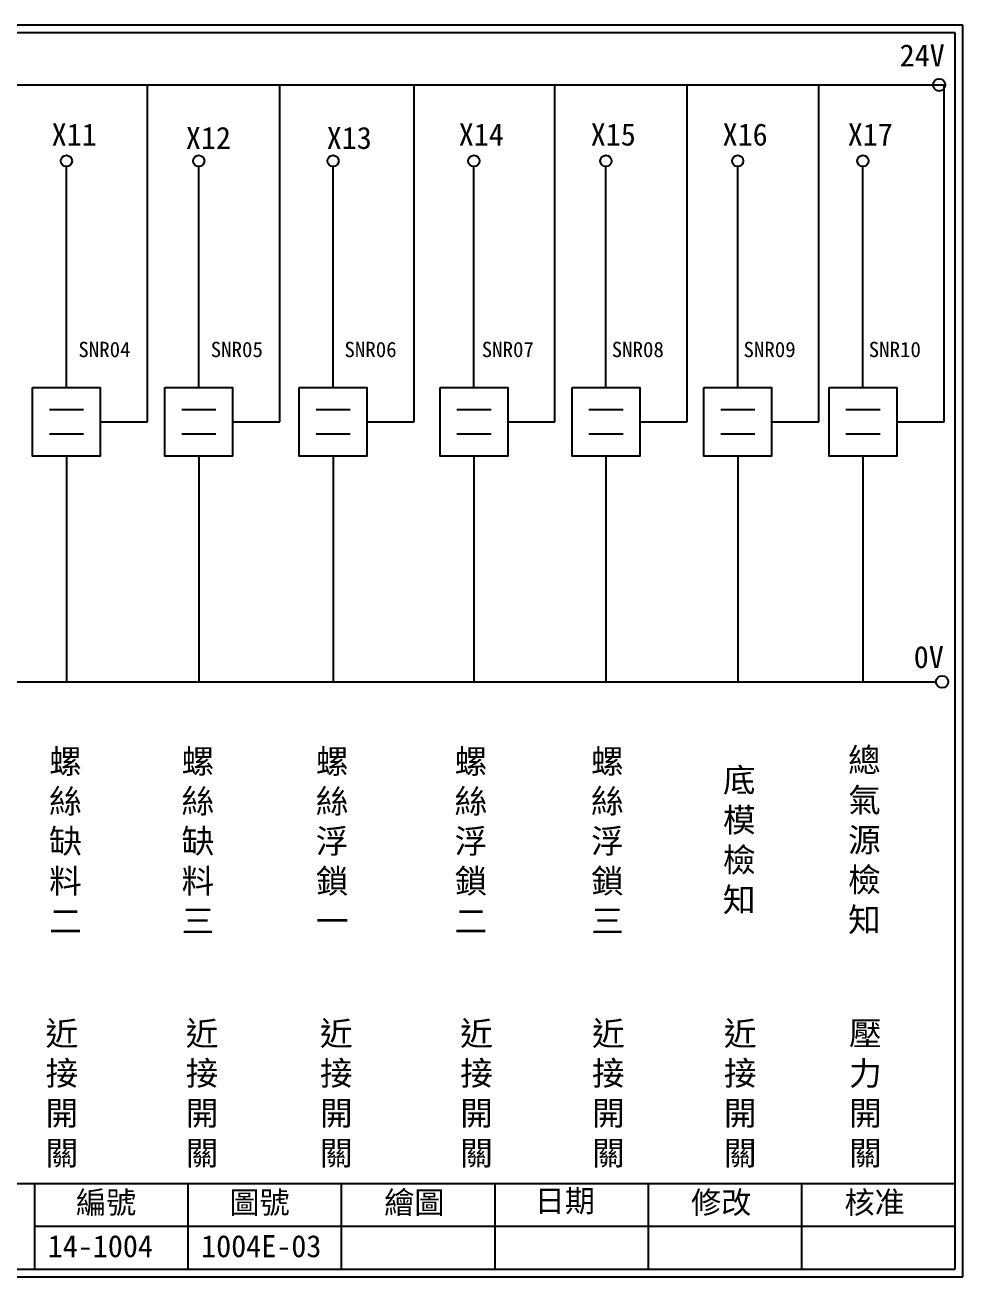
# Model space of a CAD drawing. Extents: x 325 to 612, y 3 to 207.
# Drawn here: x 459.5 to 612.3, y 3 to 207 of the extents above; entities that cross this region are included whole.
import ezdxf

# ---------------------------------------------------------------- set-up
doc = ezdxf.new("R2010")
doc.units = 0
doc.layers.get('0').update_dxf_attribs({"linetype": 'CONTINUOUS'})
doc.layers.add('圖框層', color=7, linetype='CONTINUOUS')
doc.layers.add('標尺寸層', color=3, linetype='CONTINUOUS')
doc.styles.add('CNS', font='romanc.shx', dxfattribs={"bigfont": 'chineset.shx'})
doc.styles.add('STSL', font='kaiu.ttf')

msp = doc.modelspace()

# ---------------------------------------------------------------- linework, layer by layer
for p, q in [((479.44, 142.31), (479.44, 197.22)), ((501.02, 142.31), (501.02, 197.22)), ((522.89, 142.31), (522.89, 197.22)), ((545.84, 142.31), (545.84, 197.22)), ((567.36, 142.31), (567.36, 197.22)), ((588.84, 142.31), (588.84, 197.22)), ((609.24, 142.31), (609.24, 197.22)), ((466.22, 147.89), (466.22, 183.91)), ((487.79, 147.89), (487.79, 183.91)), ((509.67, 147.89), (509.67, 183.91)), ((532.62, 147.89), (532.62, 183.91)), ((554.13, 147.89), (554.13, 183.91)), ((575.61, 147.89), (575.61, 183.91)), ((596.01, 147.89), (596.01, 183.91)), ((471.73, 142.31), (479.44, 142.31)), ((493.31, 142.31), (501.02, 142.31)), ((515.18, 142.31), (522.89, 142.31)), ((538.13, 142.31), (545.84, 142.31)), ((559.65, 142.31), (567.36, 142.31)), ((581.13, 142.31), (588.84, 142.31)), ((601.53, 142.31), (609.24, 142.31)), ((466.22, 136.73), (466.22, 99.96)), ((487.79, 136.73), (487.79, 99.96)), ((509.67, 136.73), (509.67, 99.96)), ((532.62, 136.73), (532.62, 99.96)), ((554.13, 136.73), (554.13, 99.96)), ((575.61, 136.73), (575.61, 99.96)), ((596.01, 136.73), (596.01, 99.96))]:
    msp.add_line(p, q)
for points in [[(460.7, 147.89), (471.73, 147.89), (471.73, 136.73), (460.7, 136.73)], [(482.28, 147.89), (493.31, 147.89), (493.31, 136.73), (482.28, 136.73)], [(504.16, 147.89), (515.18, 147.89), (515.18, 136.73), (504.16, 136.73)], [(527.11, 147.89), (538.13, 147.89), (538.13, 136.73), (527.11, 136.73)], [(548.62, 147.89), (559.65, 147.89), (559.65, 136.73), (548.62, 136.73)], [(570.1, 147.89), (581.13, 147.89), (581.13, 136.73), (570.1, 136.73)], [(590.5, 147.89), (601.53, 147.89), (601.53, 136.73), (590.5, 136.73)]]:
    msp.add_lwpolyline(points, close=True)
for centre in [(608.44, 197.22), (608.92, 99.96)]:
    msp.add_circle(centre, 1)
at = {"layer": '圖框層', "color": 7}
for p, q in [((612.32, 206.97), (325.32, 206.97)), ((612.32, 3), (612.32, 206.97)), ((611.07, 205.72), (326.57, 205.72)), ((611.07, 4.25), (611.07, 205.72)), ((326.57, 18.25), (611.07, 18.25)), ((461.07, 4.25), (461.07, 18.25)), ((486.07, 4.25), (486.07, 18.25)), ((511.07, 4.25), (511.07, 18.25)), ((536.07, 4.25), (536.07, 18.25)), ((561.07, 4.25), (561.07, 18.25)), ((586.07, 4.25), (586.07, 18.25)), ((461.07, 11.25), (611.07, 11.25)), ((326.57, 4.25), (611.07, 4.25)), ((325.32, 3), (612.32, 3))]:
    msp.add_line(p, q, dxfattribs=at)
at = {"layer": '標尺寸層', "color": 7}
for p, q in [((329.84, 197.22), (609.44, 197.22)), ((463.46, 144.34), (469.02, 144.34)), ((485.03, 144.34), (490.6, 144.34)), ((506.91, 144.34), (512.48, 144.34)), ((529.86, 144.34), (535.43, 144.34)), ((551.37, 144.34), (556.94, 144.34)), ((572.85, 144.34), (578.42, 144.34)), ((593.25, 144.34), (598.82, 144.34)), ((463.46, 140.37), (469.02, 140.37)), ((485.03, 140.37), (490.6, 140.37)), ((506.91, 140.37), (512.48, 140.37)), ((529.86, 140.37), (535.43, 140.37)), ((551.37, 140.37), (556.94, 140.37)), ((572.85, 140.37), (578.42, 140.37)), ((593.25, 140.37), (598.82, 140.37)), ((330.05, 99.96), (607.92, 99.96))]:
    msp.add_line(p, q, dxfattribs=at)
for centre in [(466.22, 184.83), (487.79, 184.83), (509.67, 184.83), (532.62, 184.83), (554.13, 184.83), (575.61, 184.83), (596.01, 184.83)]:
    msp.add_circle(centre, 0.92, dxfattribs=at)

# ---------------------------------------------------------------- texts
at = {"layer": '圖框層', "color": 4, "style": 'STSL'}
for s, height, p in [('24V', 3.6, (602, 200.22)), ('X11', 3.6, (463.82, 187.33)), ('X12', 3.6, (485.69, 186.78)), ('X13', 3.6, (508.64, 186.78)), ('X14', 3.6, (530.16, 187.33)), ('X15', 3.6, (551.67, 187.33)), ('X16', 3.6, (573.15, 187.33)), ('X17', 3.6, (593.55, 187.33)), ('SNR04', 2.5, (468.17, 152.86)), ('SNR05', 2.5, (489.74, 152.86)), ('SNR06', 2.5, (511.53, 152.86)), ('SNR07', 2.5, (533.9, 152.86)), ('SNR08', 2.5, (555.08, 152.86)), ('SNR09', 2.5, (576.56, 152.86)), ('SNR10', 2.5, (596.96, 152.86)), ('0V', 3.6, (604.3, 102.2)), ('編號', 3.6, (467.78, 13.34)), ('圖號', 3.6, (492.78, 13.34)), ('繪圖', 3.6, (518.01, 13.34)), ('日期', 3.6, (542.54, 13.59)), ('修改', 3.6, (568.01, 13.34)), ('核准', 3.6, (593.01, 13.34)), ('14-1004', 3.6, (463.18, 6.22)), ('1004E-03', 3.6, (488.18, 6.22))]:
    msp.add_text(s, height=height, dxfattribs=at).set_placement(p)
at = {"layer": '標尺寸層', "color": 7, "char_height": 3.9, "width": 4.9608, "attachment_point": 5, "style": 'CNS'}
for s, insert in [('{\\fDFKai-SB|b0|i0|c136|p65;總氣源檢知}', (596.26, 74)), ('{\\fDFKai-SB|b0|i0|c136|p65;螺絲缺料二}', (466.07, 74)), ('{\\fDFKai-SB|b0|i0|c136|p65;螺絲缺料三}', (487.65, 74)), ('{\\fDFKai-SB|b0|i0|c136|p65;螺絲浮鎖一}', (509.53, 74)), ('{\\fDFKai-SB|b0|i0|c136|p65;螺絲浮鎖二}', (532.14, 74)), ('{\\fDFKai-SB|b0|i0|c136|p65;螺絲浮鎖三}', (554.38, 74)), ('{\\fDFKai-SB|b0|i0|c136|p65;底模檢知}', (575.86, 74)), ('{\\fDFKai-SB|b0|i0|c136|p65;近接開關}', (465.49, 32.72)), ('{\\fDFKai-SB|b0|i0|c136|p65;近接開關}', (488.33, 32.72)), ('{\\fDFKai-SB|b0|i0|c136|p65;近接開關}', (510.2, 32.72)), ('{\\fDFKai-SB|b0|i0|c136|p65;近接開關}', (533.05, 32.72)), ('{\\fDFKai-SB|b0|i0|c136|p65;近接開關}', (554.54, 32.72)), ('{\\fDFKai-SB|b0|i0|c136|p65;近接開關}', (576.02, 32.72)), ('{\\fDFKai-SB|b0|i0|c136|p65;壓力開關}', (596.42, 32.72))]:
    msp.add_mtext(s, dxfattribs=dict(at, insert=insert))

doc.saveas('drawing.dxf')
